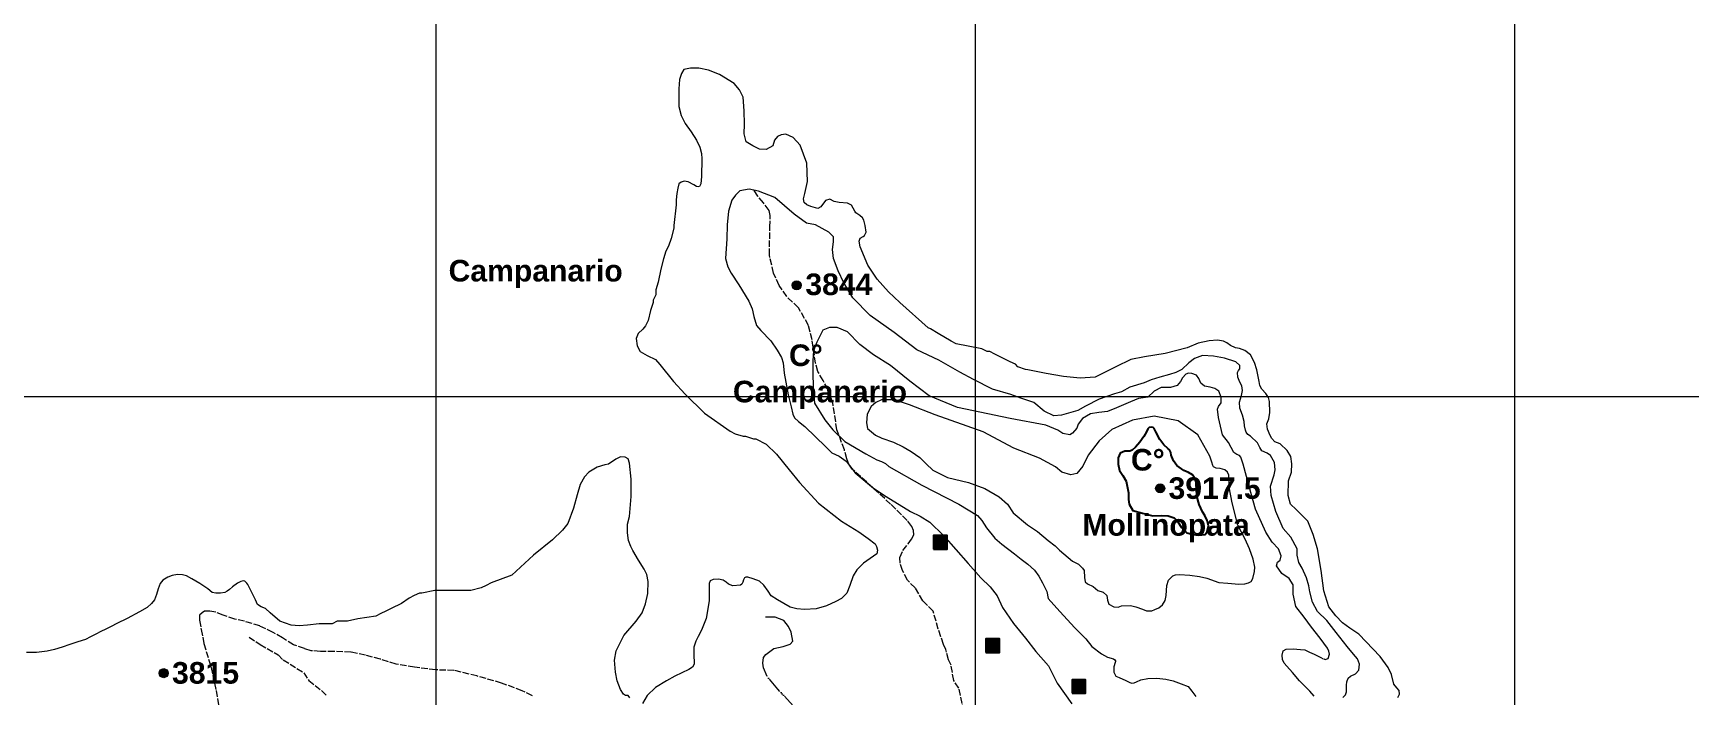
# Model space of a CAD drawing. Header units: metres. Extents: x 405809 to 420020, y 8257398 to 8272141.
# Drawn here: x 415253 to 418325, y 8267445 to 8268673 of the extents above; entities that cross this region are included whole.
import ezdxf

# ---------------------------------------------------------------- set-up
doc = ezdxf.new("R2010")
doc.units = ezdxf.units.M
doc.linetypes.add('ACAD_ISO02W100', pattern=[15, 12, -3])
doc.linetypes.add('ACAD_ISO06W100', pattern=[36, 24, -3, 0, -3, 0, -3, 0, -3])
for name, color, linetype, lineweight in [('CAMINOS DE ERRADURA', 210, 'ACAD_ISO06W100', 20), ('CAMINOS1', 7, 'ACAD_ISO02W100', 5), ('COORDENADAS', 30, 'Continuous', 5), ('CURVAS MAESTRAS', 90, 'Continuous', 25), ('CURVAS SECUNDARIS', 46, 'Continuous', 9), ('PERIMETRO DE LA ISLA', 7, 'Continuous', 18), ('texto', 7, 'Continuous', 13)]:
    doc.layers.add(name, color=color, linetype=linetype, lineweight=lineweight)
doc.layers.add('VIVIENDAS', color=1, linetype='Continuous')
doc.styles.add('CARLOS', font='arialbd.ttf', dxfattribs={"height": 48})

msp = doc.modelspace()

# ---------------------------------------------------------------- hatches: boundary and pattern name
at = {"layer": 'texto'}
h = msp.add_hatch(color=256, dxfattribs=at)
edge = h.paths.add_edge_path()
edge.add_arc((416668.9, 8268206.3), 8.37, 0, 360)
h = msp.add_hatch(color=256, dxfattribs=at)
edge = h.paths.add_edge_path()
edge.add_arc((417343, 8267829.7), 8.37, 0, 360)
h = msp.add_hatch(color=256, dxfattribs=at)
edge = h.paths.add_edge_path()
edge.add_arc((415495.4, 8267487.3), 8.37, 0, 360)
at = {"layer": 'VIVIENDAS'}
for points in [[(416922.9, 8267717.2), (416947.9, 8267717.2), (416947.9, 8267742.2), (416922.9, 8267742.2)], [(417019.8, 8267525.8), (417044.8, 8267525.8), (417044.8, 8267550.8), (417019.8, 8267550.8)], [(417179.6, 8267450.1), (417204.6, 8267450.1), (417204.6, 8267475.1), (417179.6, 8267475.1)]]:
    msp.add_hatch(color=256, dxfattribs=at).paths.add_polyline_path(points)

# ---------------------------------------------------------------- linework, layer by layer
at = {"layer": 'CAMINOS DE ERRADURA'}
msp.add_lwpolyline([(416662.8, 8267427), (416634.1, 8267457.6), (416614.1, 8267481.4), (416607.3, 8267496.9), (416606, 8267505.7), (416607.3, 8267516.2), (416611.6, 8267521.8), (416626.6, 8267533.1), (416644.1, 8267536.8), (416657.2, 8267541.2), (416662.2, 8267546.8), (416659, 8267563.6), (416654.1, 8267573.5), (416645.3, 8267584.7), (416629.1, 8267591), (416611, 8267591)], dxfattribs=at)
at = {"layer": 'CAMINOS1'}
for points in [[(416979.3, 8267416.7), (416969.7, 8267459.5), (416960.2, 8267473.8), (416955.4, 8267502.4), (416950.4, 8267511.9), (416945.9, 8267531), (416941.1, 8267540.5), (416936.4, 8267554.8), (416931.6, 8267569.1), (416922.1, 8267602.4), (416903, 8267621.5), (416888.8, 8267645.3), (416874.5, 8267659.6), (416865.4, 8267677.6), (416860.8, 8267690.9), (416860.4, 8267701.4), (416865.9, 8267714.7), (416875.5, 8267727.2), (416881.9, 8267735.9), (416886, 8267743.7), (416885.5, 8267751.9), (416882.8, 8267759.3), (416874.1, 8267770.3), (416843.3, 8267800.7), (416771.9, 8267865.5), (416765.9, 8267874.4), (416762.1, 8267884.8), (416757.5, 8267901), (416743.8, 8267938.4), (416735.9, 8267988.6), (416727.4, 8268012.9), (416718.2, 8268029.4), (416708.2, 8268046.6), (416704.2, 8268062), (416697.6, 8268105), (416691, 8268131.4), (416672.4, 8268164.5), (416650.5, 8268185.2), (416636.5, 8268205.7), (416625.9, 8268228.5), (416618.6, 8268262.2), (416619.3, 8268313.8), (416619.9, 8268335.6), (416617.9, 8268344.9), (416607.4, 8268358.8), (416596.8, 8268371.3), (416590.1, 8268382.2)], [(416179, 8267445.2), (416160, 8267454.8), (416121.9, 8267469), (416076.3, 8267482.1), (416033.6, 8267492.5), (415999.8, 8267493.3), (415960.3, 8267498.2), (415926.4, 8267503.8), (415897.4, 8267513.4), (415869.3, 8267520.7), (415842.5, 8267526.3), (415811.7, 8267527.5), (415786, 8267527.6), (415768.8, 8267528.8), (415756.4, 8267532.8), (415736.2, 8267540), (415715.4, 8267552.8), (415698.2, 8267562.8), (415673.8, 8267574.8), (415645, 8267583.6), (415627.3, 8267587.3), (415605.7, 8267594.5), (415592.1, 8267600.1), (415580.9, 8267602.5), (415571.3, 8267602.1), (415566.9, 8267598.9), (415562.1, 8267594.9), (415562.1, 8267585.3), (415564.9, 8267568.5), (415570.1, 8267542.1), (415583.4, 8267497.9), (415592.6, 8267455), (415599.7, 8267411)], [(415653.8, 8267554.1), (415674.1, 8267540.5), (415707.5, 8267521.4), (415717, 8267511.9), (415755.1, 8267488.1), (415764.6, 8267473.8), (415788.5, 8267454.8), (415798, 8267445.2)]]:
    msp.add_lwpolyline(points, dxfattribs=at)
at = {"layer": 'COORDENADAS'}
for p, q in [((416000, 8271350), (416000, 8257550)), ((417000, 8271350), (417000, 8257550)), ((418000, 8271350), (418000, 8257550)), ((406200, 8268000), (419600, 8268000))]:
    msp.add_line(p, q, dxfattribs=at)
at = {"layer": 'CURVAS MAESTRAS'}
msp.add_lwpolyline([(417421.6, 8267786.4), (417415.2, 8267800), (417410.7, 8267815.5), (417410.2, 8267828.7), (417409.2, 8267845.8), (417403.1, 8267855), (417395.5, 8267859), (417386.7, 8267863), (417373.7, 8267872.1), (417367.8, 8267880.8), (417363.3, 8267891.1), (417362.7, 8267896.3), (417360.4, 8267901), (417357.2, 8267903.7), (417349.8, 8267910.5), (417342.2, 8267920.6), (417335.2, 8267934.8), (417332.1, 8267940.9), (417329.9, 8267942.6), (417326.2, 8267943.3), (417322.6, 8267942.8), (417320.2, 8267940.4), (417317.5, 8267934.6), (417313, 8267925.9), (417305, 8267915.3), (417297.2, 8267906.4), (417291.2, 8267900.6), (417286.8, 8267899), (417277.5, 8267898.9), (417269, 8267895.3), (417264.9, 8267886.4), (417264.9, 8267874.7), (417267.6, 8267862.6), (417273.5, 8267853.7), (417279.7, 8267843.4), (417284.1, 8267821.5), (417284.4, 8267809.2), (417285.4, 8267800.8), (417292.2, 8267788.8), (417310, 8267783.7), (417329.1, 8267778.8), (417345.1, 8267779.4), (417358, 8267778.7), (417368.7, 8267775.2), (417375.9, 8267768), (417382.7, 8267757.4), (417392.4, 8267747.3), (417404.1, 8267744.1), (417414.2, 8267743.1), (417426.2, 8267744.4), (417430.4, 8267749.6), (417432.7, 8267760.6), (417430.4, 8267770.3), (417425.9, 8267779.3), (417421.6, 8267786.4)], dxfattribs=at)
at = {"layer": 'CURVAS SECUNDARIS'}
for points in [[(417681.6, 8267442), (417686.7, 8267446.9), (417688.6, 8267452.5), (417688.6, 8267465.2), (417689, 8267471.3), (417691.8, 8267477.8), (417696.1, 8267481.6), (417705, 8267485.8), (417711.2, 8267492.6), (417712.3, 8267504.1), (417709.1, 8267514), (417701.3, 8267522.4), (417690, 8267536.5), (417669.6, 8267562.8), (417651.8, 8267585.1), (417634.6, 8267601.8), (417625.4, 8267618.9), (417620.8, 8267637.9), (417618.8, 8267649.1), (417614.2, 8267663.7), (417606.3, 8267682.2), (417600.3, 8267692.7), (417597.1, 8267705.8), (417597.1, 8267717.7), (417585.2, 8267739.4), (417571.3, 8267755.4), (417557.5, 8267787), (417548.9, 8267816.6), (417547.3, 8267834.1), (417554.2, 8267854.9), (417556.1, 8267864.1), (417555, 8267878), (417547.3, 8267890.7), (417541.1, 8267895.1), (417531.6, 8267899.5), (417527.6, 8267905.7), (417523.3, 8267914), (417510.4, 8267926.5), (417505.7, 8267929.6), (417502.6, 8267933.7), (417501, 8267937.9), (417499.5, 8267945.6), (417499, 8267953.5), (417495.6, 8267965.2), (417490.6, 8267978.5), (417490.3, 8267989.4), (417494.1, 8268001.6), (417495.7, 8268011), (417494.5, 8268020), (417490.6, 8268026.8), (417486.7, 8268036.1), (417486.4, 8268044.7), (417488, 8268048.3), (417490.6, 8268051.5), (417490.6, 8268057.3), (417483.4, 8268064.4), (417462.1, 8268070.9), (417441.9, 8268074.7), (417421.2, 8268076), (417406.9, 8268070.2), (417395.9, 8268062.4), (417383, 8268050.1), (417372, 8268044.3), (417360.3, 8268041.1), (417342.2, 8268035.9), (417326.5, 8268030.7), (417313.5, 8268025.5), (417287, 8268017.1), (417271.4, 8268008.7), (417258.3, 8268004.7), (417229.8, 8267995), (417204.6, 8267982.1), (417190.3, 8267974.3), (417159.9, 8267965.3), (417145.6, 8267964), (417128.1, 8267973), (417108.7, 8267989.2), (417084.8, 8267997), (417066.4, 8268003.6), (417032.1, 8268013.9), (416997.2, 8268031.4), (416971.8, 8268045.1), (416932.9, 8268067.1), (416892.1, 8268086.5), (416850, 8268118.9), (416805.3, 8268149.9), (416773, 8268182.9), (416756.7, 8268210.5), (416745.8, 8268232.8), (416737.1, 8268255.9), (416735.4, 8268272.6), (416737.1, 8268286.9), (416737.1, 8268296.1), (416728.5, 8268304.7), (416716.4, 8268311.1), (416703.7, 8268318), (416687.5, 8268321.5), (416664.4, 8268337.7), (416628.5, 8268368.9), (416598.5, 8268380.8), (416581.2, 8268384.4), (416563.4, 8268381.4), (416555.9, 8268373), (416549, 8268363.9), (416542.7, 8268343.3), (416540, 8268317.9), (416539.4, 8268292.2), (416536.9, 8268255.8), (416541.3, 8268240.2), (416547.5, 8268228.9), (416561.9, 8268207.1), (416580.1, 8268176.8), (416586.4, 8268162.4), (416589.5, 8268148.1), (416594.5, 8268131.8), (416602.7, 8268122.3), (416620.9, 8268103.5), (416632.8, 8268086), (416640.9, 8268072.3), (416644, 8268062.3), (416645.9, 8268043.3), (416653.5, 8268003.3), (416658.8, 8267980.7), (416661.8, 8267967.4), (416665.3, 8267960.5), (416672.2, 8267954), (416684, 8267944.6), (416723, 8267906.6), (416734.4, 8267895.8), (416747.7, 8267889.4), (416760.7, 8267880.4), (416777.6, 8267858.6), (416811.3, 8267829.9), (416835.1, 8267815), (416880.3, 8267787.2), (416898.3, 8267778.5), (416915.7, 8267767.4), (416941.1, 8267742.6), (416987.1, 8267690.8), (417010.7, 8267664.2), (417028.1, 8267647.5), (417040.6, 8267630.6), (417050.5, 8267608.9), (417071, 8267579.2), (417093.4, 8267552.2), (417112.6, 8267527.4), (417136.2, 8267500.8), (417151.8, 8267469), (417179.1, 8267430.6)], [(417646.2, 8267513.8), (417649, 8267512.8), (417654.8, 8267514.7), (417657, 8267522.7), (417655.8, 8267527.9), (417653.3, 8267533.8), (417639.6, 8267552.4), (417623.5, 8267572.8), (417609.8, 8267590.8), (417594.8, 8267611.1), (417589.4, 8267633.5), (417589.4, 8267651), (417582.4, 8267662.5), (417568.3, 8267672.1), (417558.6, 8267686.2), (417560.4, 8267693.2), (417565.6, 8267696.8), (417567.4, 8267704.7), (417562.1, 8267717.9), (417550.7, 8267730.2), (417539.2, 8267748.6), (417519.8, 8267791.2), (417511, 8267822), (417497.1, 8267874.4), (417492.7, 8267887.6), (417489.9, 8267890.9), (417485, 8267892.6), (417479.7, 8267896.1), (417469.6, 8267914.8), (417458.6, 8267928.8), (417450.9, 8267961.2), (417449, 8267976.3), (417450.9, 8267981.7), (417456.3, 8267988.5), (417455.8, 8267998.8), (417451.9, 8268010), (417444.2, 8268014.7), (417435.6, 8268017.1), (417425.3, 8268018.9), (417418.2, 8268025), (417414.6, 8268033.3), (417410.3, 8268039.7), (417401.7, 8268042.7), (417395.4, 8268043.4), (417390.5, 8268041.5), (417384.4, 8268034.8), (417380.7, 8268028), (417374.8, 8268020.4), (417361.9, 8268016.7), (417344.8, 8268016.7), (417331.7, 8268009.8), (417320.1, 8267998.9), (417303, 8267996.6), (417288.1, 8267990.1), (417261.8, 8267978.9), (417245.4, 8267972.1), (417229.4, 8267970.7), (417213.9, 8267967.8), (417199.3, 8267959.1), (417191.1, 8267948.9), (417188.2, 8267941.2), (417180.4, 8267932), (417175.6, 8267929.1), (417162.5, 8267931.5), (417153.1, 8267937.9), (417131.1, 8267946.8), (417065.1, 8267959.1), (416967.4, 8267979.9), (416914.9, 8268001.2), (416879.1, 8268028.6), (416843.3, 8268057.5), (416811.3, 8268077.3), (416786.2, 8268096.3), (416763.3, 8268119.8), (416744.3, 8268128.2), (416729.8, 8268128.2), (416717.5, 8268123), (416706.6, 8268100.9), (416700.5, 8268084.9), (416698.9, 8268066), (416698.9, 8268038.3), (416700.1, 8268007.1), (416702.3, 8267987.9), (416721.4, 8267957), (416735.9, 8267938), (416758.3, 8267916.9), (416797.1, 8267893.5), (416817.7, 8267882.4), (416826.4, 8267879.6), (416833.8, 8267875.9), (416840, 8267870.1), (416901.4, 8267835.8), (416969.4, 8267800.3), (417004.3, 8267779.6), (417012.6, 8267770.5), (417020.9, 8267756.4), (417036.6, 8267737.4), (417049.7, 8267726.5), (417073.1, 8267708.3), (417085.5, 8267698.5), (417097.4, 8267689.2), (417109.9, 8267678.3), (417118.2, 8267666.9), (417124.9, 8267654.5), (417132.9, 8267638.4), (417135.6, 8267625.7), (417156.7, 8267601.3), (417184.7, 8267571.3), (417205, 8267551.1), (417216.1, 8267536.8), (417234, 8267523.1), (417245.5, 8267516.8), (417256.4, 8267513.7), (417259.1, 8267511.8), (417260.1, 8267510.3), (417260.1, 8267509), (417259.4, 8267506.9), (417257.3, 8267499), (417257.3, 8267489), (417260.5, 8267481.5), (417267, 8267479), (417279.5, 8267474), (417286.5, 8267470), (417290.7, 8267468.9), (417294.7, 8267469.5), (417299.4, 8267471.4), (417307.3, 8267474.8), (417320, 8267477.6), (417336.6, 8267477.9), (417353.4, 8267475.9), (417367.4, 8267472.8), (417382, 8267467.7), (417394.9, 8267462.4), (417401.7, 8267454), (417409, 8267443.9)], [(417507, 8267654.8), (417511.5, 8267657.3), (417514.8, 8267662.5), (417518, 8267675.5), (417518.5, 8267683.9), (417515.3, 8267698.5), (417508.8, 8267718), (417500.3, 8267735.5), (417487.2, 8267761.3), (417476.7, 8267802.8), (417471.2, 8267832.3), (417470.4, 8267854.2), (417468, 8267859.9), (417463, 8267864), (417454.4, 8267866.5), (417446.8, 8267867.2), (417441.8, 8267870), (417440.4, 8267872.2), (417438.6, 8267878.1), (417434.8, 8267889.4), (417412.6, 8267929.3), (417376.2, 8267955), (417331.8, 8267963.9), (417291.8, 8267955.9), (417253.6, 8267939.1), (417229.7, 8267917.8), (417209.2, 8267891.2), (417199.6, 8267870.7), (417188.5, 8267857.4), (417177.4, 8267854.6), (417160.8, 8267859.6), (417149.1, 8267869.6), (417119.4, 8267885.5), (417071.8, 8267904.6), (417014.7, 8267934.7), (416925.8, 8267966.1), (416878.3, 8267984.3), (416849.5, 8267993.6), (416826.5, 8267993.6), (416815.8, 8267989.2), (416807, 8267981.4), (416799.7, 8267967.3), (416798.2, 8267951.2), (416800.4, 8267940.5), (416814.9, 8267928.4), (416827, 8267922.6), (416848.4, 8267915.4), (416866.3, 8267906.7), (416881.3, 8267898), (416897.3, 8267887.3), (416908.9, 8267875.3), (416921.7, 8267863.8), (416948.4, 8267850.1), (416987.4, 8267840.9), (417017.9, 8267829.5), (417044.5, 8267814.3), (417059.8, 8267800.6), (417070.2, 8267784.7), (417097.2, 8267762.3), (417115.5, 8267749.9), (417135.5, 8267733.2), (417148.4, 8267723.2), (417156.1, 8267715), (417180.3, 8267695), (417191.3, 8267689.4), (417199.3, 8267682.1), (417202.1, 8267677.5), (417202.4, 8267664.5), (417204.2, 8267656.3), (417208.2, 8267652.8), (417218.5, 8267647.9), (417227.4, 8267640.6), (417237.1, 8267637.5), (417244.4, 8267631), (417245.3, 8267622.8), (417247.9, 8267615.1), (417257.3, 8267610.1), (417265.2, 8267609.7), (417271.5, 8267612.4), (417287.8, 8267612.7), (417298.1, 8267610.1), (417310.1, 8267605.8), (417317.4, 8267602.8), (417327.7, 8267603.1), (417333, 8267605.4), (417340.7, 8267608.1), (417347.5, 8267614.1), (417352.2, 8267621.8), (417354.3, 8267631.2), (417355.5, 8267649.8), (417358.4, 8267659.8), (417366.4, 8267668), (417371.6, 8267669.7), (417378.9, 8267670.2), (417398.3, 8267669.2), (417416, 8267666.2), (417429.5, 8267663.3), (417452, 8267655.6), (417468.7, 8267653.8), (417488.6, 8267652.4), (417499.9, 8267652.9), (417507, 8267654.8)], [(417628.3, 8267444.7), (417620.8, 8267453.7), (417601.5, 8267473), (417588.5, 8267488.4), (417577.6, 8267500.3), (417573.1, 8267506.1), (417569.9, 8267512.5), (417569.4, 8267520.9), (417570.9, 8267528.7), (417576.8, 8267531.9), (417589.4, 8267532.4), (417603, 8267531.4), (417611.1, 8267530.5), (417619.7, 8267526), (417628.4, 8267522.3), (417641, 8267516.2), (417645.2, 8267514.1)]]:
    msp.add_lwpolyline(points, dxfattribs=at)
at = {"layer": 'PERIMETRO DE LA ISLA'}
for points in [[(417783.9, 8267442.5), (417786.7, 8267448.3), (417786.2, 8267455.1), (417781.6, 8267460.2), (417776.3, 8267466.7), (417771.9, 8267484.8), (417765.6, 8267497.7), (417750.6, 8267518.2), (417711.3, 8267559.4), (417694.8, 8267570.6), (417680.9, 8267580.5), (417668.7, 8267593.4), (417655.9, 8267610.1), (417646.7, 8267639.7), (417641.4, 8267677.3), (417635, 8267717.5), (417626.9, 8267744.1), (417616.9, 8267768.7), (417607.1, 8267779.1), (417595.4, 8267790.9), (417584.9, 8267800.7), (417580.3, 8267816.3), (417581, 8267843.7), (417586.2, 8267860), (417586.9, 8267875), (417585.1, 8267889), (417578.6, 8267899.7), (417565.6, 8267912.3), (417555.8, 8267915.8), (417549.9, 8267922.1), (417546.9, 8267927.6), (417541.8, 8267939.4), (417541, 8267949.3), (417544.7, 8267958.9), (417546.2, 8267970.3), (417545.8, 8267990.8), (417544, 8267998.1), (417538.8, 8268005.8), (417531.5, 8268013.6), (417527.8, 8268020.6), (417526.3, 8268027.9), (417522.1, 8268049.3), (417518.2, 8268063.2), (417510.4, 8268077.1), (417500.2, 8268085), (417490, 8268089), (417482.4, 8268090.3), (417473.1, 8268094.6), (417466.5, 8268099.2), (417460.3, 8268102.5), (417449.1, 8268104.5), (417433.9, 8268103.2), (417413.3, 8268098.9), (417393.2, 8268090), (417352.1, 8268079.8), (417313.7, 8268073.7), (417288.7, 8268068.9), (417260.7, 8268055.3), (417222.2, 8268035.9), (417194.8, 8268034.1), (417163.6, 8268036.9), (417131.9, 8268042.6), (417097.9, 8268049.7), (417093.6, 8268050.2), (417079.3, 8268054.9), (417074.5, 8268059.7), (417065, 8268064.4), (417036.4, 8268078.7), (417026.9, 8268083.5), (417022.1, 8268083.5), (417012.6, 8268088.3), (416965, 8268097.8), (416955.4, 8268102.5), (416931.6, 8268116.8), (416917, 8268125.7), (416912.7, 8268127.4), (416860.2, 8268174), (416839.3, 8268194.2), (416818.5, 8268217.2), (416800.7, 8268243.2), (416786.6, 8268277.5), (416784.9, 8268287.9), (416786.9, 8268293.7), (416792.2, 8268296.8), (416795, 8268298.6), (416797.7, 8268304.9), (416796.2, 8268317.1), (416793.6, 8268326.6), (416791, 8268331.3), (416786.2, 8268335.3), (416782.2, 8268337.7), (416778.5, 8268340.2), (416776.7, 8268343.6), (416770.6, 8268354.4), (416763.3, 8268358.2), (416747.7, 8268359.7), (416738.4, 8268361.4), (416730.4, 8268366), (416722.6, 8268363.4), (416713.7, 8268351.8), (416708.5, 8268348.4), (416695.4, 8268352.2), (416687.8, 8268355.4), (416683, 8268359.5), (416681.4, 8268366.2), (416683.9, 8268376), (416688.9, 8268398.2), (416687.9, 8268432.4), (416675.8, 8268465.6), (416662.5, 8268480.2), (416649.1, 8268486.5), (416640, 8268484.9), (416633.7, 8268481.7), (416628.1, 8268475.4), (416624.9, 8268464.3), (416612.2, 8268457.9), (416600.3, 8268458.7), (416587.6, 8268464.3), (416575.2, 8268472.2), (416571.8, 8268487.1), (416572.5, 8268504.7), (416571.7, 8268529.2), (416569.7, 8268554.5), (416563, 8268568.2), (416553.3, 8268580.4), (416526, 8268596.6), (416505.6, 8268604.8), (416487.6, 8268608.5), (416472.4, 8268608.5), (416460.1, 8268605.8), (416455.2, 8268598.5), (416451.5, 8268587.4), (416450.3, 8268570.2), (416450.4, 8268552.2), (416450.8, 8268537.3), (416455, 8268521.1), (416462.1, 8268506.2), (416473.7, 8268490.8), (416483.6, 8268474.9), (416489.3, 8268462.2), (416492.7, 8268450.5), (416493, 8268440.4), (416492.4, 8268407.5), (416491.1, 8268393.9), (416488.7, 8268389.1), (416486.6, 8268388.5), (416483.3, 8268389.4), (416478.2, 8268392.4), (416468.1, 8268397.8), (416460.6, 8268399.2), (416454.6, 8268397.5), (416450.5, 8268394.1), (416448.5, 8268386.3), (416446.8, 8268376.2), (416445.8, 8268364.5), (416445.8, 8268355), (416441, 8268316.9), (416441, 8268312.1), (416436.3, 8268293.1), (416431.5, 8268278.8), (416426.7, 8268269.3), (416422, 8268255), (416417.2, 8268235.9), (416412.4, 8268212.1), (416407.7, 8268197.8), (416407.7, 8268188.3), (416402.9, 8268178.8), (416402.9, 8268174), (416398.1, 8268159.7), (416393.4, 8268140.7), (416388.6, 8268131.1), (416388.6, 8268131.1), (416384, 8268124.8), (416375.4, 8268116.9), (416371.7, 8268107.5), (416373.2, 8268093.8), (416379, 8268083.7), (416392, 8268075.8), (416407.2, 8268068.6), (416415.1, 8268059.2), (416440.5, 8268027.9), (416462.2, 8268004.1), (416498.2, 8267969.2), (416545.8, 8267935.8), (416555.3, 8267931.1), (416569.6, 8267926.3), (416574.4, 8267926.3), (416588.7, 8267921.5), (416593.4, 8267921.5), (416612.5, 8267912), (416631.5, 8267893), (416655.4, 8267864.4), (416674.4, 8267840.6), (416709.3, 8267802.3), (416752, 8267768.7), (416784.1, 8267749.5), (416801.9, 8267736.7), (416814.6, 8267726.7), (416817.2, 8267721.8), (416819, 8267715.3), (416817.9, 8267708.7), (416811.3, 8267704.2), (416792.8, 8267691.4), (416780.6, 8267679), (416773.7, 8267667.5), (416767.7, 8267649.6), (416762.2, 8267635.4), (416752.1, 8267625.6), (416741.5, 8267620.1), (416724.5, 8267611.9), (416705.2, 8267606.8), (416683.7, 8267605.6), (416669.5, 8267606.3), (416656.7, 8267609.9), (416633.8, 8267623.3), (416621.7, 8267630.8), (416616.2, 8267639.3), (416608.3, 8267650.7), (416600.2, 8267657.9), (416588.4, 8267662.4), (416578.4, 8267665), (416574.8, 8267665.3), (416572.5, 8267664), (416570.2, 8267660), (416569.5, 8267655.8), (416567.6, 8267652.5), (416564.6, 8267650.2), (416550.8, 8267649.2), (416542.5, 8267652.5), (416538.2, 8267655.8), (416532.6, 8267659.7), (416524.4, 8267661.7), (416514.1, 8267660.7), (416508.5, 8267658.7), (416506.9, 8267653.4), (416506.9, 8267645.9), (416506.9, 8267621.3), (416501, 8267588.4), (416492.7, 8267566.7), (416486.7, 8267555), (416482, 8267546.7), (416478.4, 8267535.4), (416478.4, 8267519), (416478.7, 8267508.4), (416478.7, 8267503.8), (416476, 8267498.5), (416469.1, 8267493.8), (416443.1, 8267481.8), (416427.8, 8267473.2), (416407.5, 8267460.6), (416391.6, 8267446.2), (416383, 8267431.4)], [(416359.4, 8267441.6), (416356.7, 8267445.7), (416351.6, 8267446.2), (416348.2, 8267448.3), (416342.3, 8267456.8), (416336.3, 8267472.9), (416332.9, 8267489.1), (416331.2, 8267511.6), (416334.5, 8267528.8), (416348.8, 8267557.3), (416371.3, 8267583.9), (416382.6, 8267599.4), (416389, 8267615.9), (416393.1, 8267634.8), (416393.4, 8267657.1), (416391, 8267670.1), (416386, 8267679.9), (416375.8, 8267696.7), (416365.3, 8267714.4), (416361.6, 8267722.2), (416357.5, 8267733), (416355.2, 8267747.1), (416355.5, 8267763.2), (416359.2, 8267777.7), (416362.2, 8267814.9), (416362.2, 8267846.6), (416358.9, 8267876.3), (416356.5, 8267884.3), (416351.1, 8267887.8), (416342.3, 8267888.2), (416333.8, 8267884), (416320.4, 8267874.7), (416313.4, 8267873.2), (416299.2, 8267869.3), (416283.8, 8267860.1), (416275.7, 8267850.9), (416267.7, 8267836.7), (416261.9, 8267817.9), (416255.4, 8267793.4), (416244.5, 8267764.6), (416235.1, 8267752.1), (416216.4, 8267734.2), (416181.2, 8267706.2), (416140.9, 8267669.1), (416102.8, 8267654.8), (416093.3, 8267650), (416083.8, 8267645.3), (416064.7, 8267640.5), (416055.2, 8267640.5), (416026.6, 8267640.5), (415998, 8267640.5), (415974.2, 8267635.8), (415969.5, 8267635.8), (415959.9, 8267631), (415950.4, 8267626.2), (415936.1, 8267616.7), (415917.1, 8267607.2), (415907.5, 8267602.4), (415898, 8267597.7), (415888.5, 8267592.9), (415855.1, 8267588.1), (415836.1, 8267583.4), (415817, 8267583.4), (415807.5, 8267578.6), (415783.7, 8267578.6), (415762.3, 8267576.2), (415746.7, 8267575.2), (415731.7, 8267576.2), (415710.6, 8267583.5), (415692.9, 8267599.1), (415684.2, 8267607.4), (415675.9, 8267610.2), (415669.3, 8267614.7), (415665.8, 8267623.4), (415655.7, 8267642.9), (415653.1, 8267648.2), (415651.2, 8267651.8), (415649.5, 8267654), (415646.1, 8267657.6), (415643.2, 8267658.3), (415638.3, 8267657.3), (415632.5, 8267654.2), (415623.1, 8267647.4), (415617.5, 8267642.1), (415613.3, 8267639.1), (415608.5, 8267637.1), (415600.8, 8267635.6), (415592.1, 8267635.6), (415585.5, 8267637.1), (415577.2, 8267643.9), (415562.7, 8267653.3), (415547.4, 8267662.2), (415537.5, 8267667.9), (415530.2, 8267669.8), (415521, 8267670), (415511.3, 8267668.2), (415503.1, 8267665.3), (415493.9, 8267659.4), (415489.1, 8267653.2), (415485.1, 8267643.7), (415481.8, 8267633.3), (415478.3, 8267623), (415473, 8267616.3), (415464.7, 8267608.8), (415450.5, 8267601), (415427.7, 8267588.9), (415408.7, 8267579.5), (415397.9, 8267573.8), (415388.4, 8267569.1), (415378.8, 8267564.3), (415369.3, 8267559.5), (415359.8, 8267554.8), (415350.3, 8267550), (415336, 8267545.3), (415321.7, 8267540.5), (415307.4, 8267535.7), (415293.1, 8267531), (415279.6, 8267527.8), (415259.7, 8267525.8), (415241, 8267525.8)]]:
    msp.add_lwpolyline(points, dxfattribs=at)
at = {"layer": 'texto'}
for centre in [(416668.9, 8268206.3), (417343, 8267829.7), (415495.4, 8267487.3)]:
    msp.add_circle(centre, 8.37, dxfattribs=at)
at = {"layer": 'VIVIENDAS'}
for points in [[(416922.9, 8267717.2), (416947.9, 8267717.2), (416947.9, 8267742.2), (416922.9, 8267742.2)], [(417019.8, 8267525.8), (417044.8, 8267525.8), (417044.8, 8267550.8), (417019.8, 8267550.8)], [(417179.6, 8267450.1), (417204.6, 8267450.1), (417204.6, 8267475.1), (417179.6, 8267475.1)]]:
    msp.add_lwpolyline(points, close=True, dxfattribs=at)

# ---------------------------------------------------------------- texts
at = {"layer": 'texto', "style": 'CARLOS'}
for s, p in [('Campanario', (416023.6, 8268213.2)), (' 3844', (416669.6, 8268188)), ('C°', (416654.8, 8268056.5)), ('Campanario', (416550.8, 8267989.2)), ('C°', (417288.8, 8267862.8)), ('3917.5', (417358.5, 8267810.3)), ('Mollinopata', (417198.7, 8267742.1)), ('3815', (415510.9, 8267467.9))]:
    msp.add_text(s, height=40, dxfattribs=at).set_placement(p)

doc.saveas('drawing.dxf')
